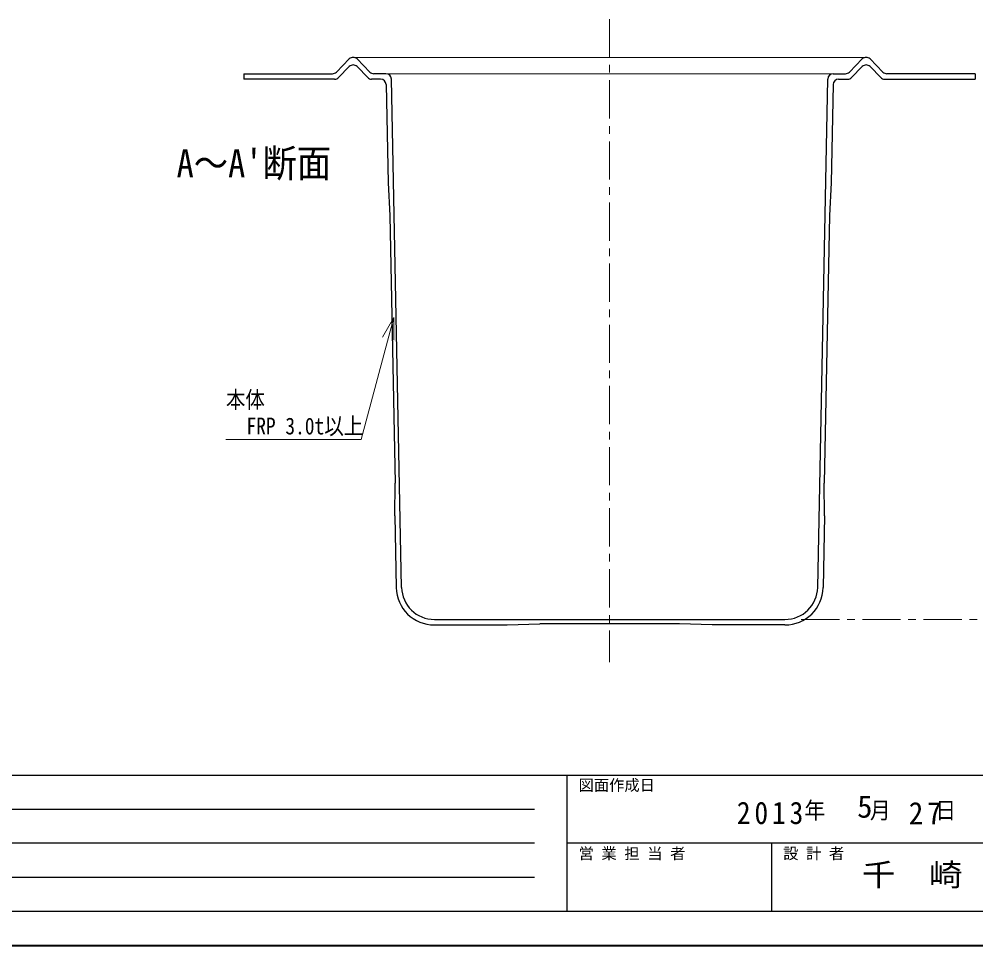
# Model space of a CAD drawing. Units: millimetres, scale not verified. Extents: x -1486 to 1349, y -951 to 1016.
# Drawn here: x -609 to 267, y -951 to -102 of the extents above; entities that cross this region are included whole.
import ezdxf
from ezdxf.enums import TextEntityAlignment as Align

# ---------------------------------------------------------------- set-up
doc = ezdxf.new("R2010")
doc.units = ezdxf.units.MM
doc.header["$LTSCALE"] = 7
doc.linetypes.add('CHAIN1', pattern=[8, 5, -1, 1, -1])
doc.layers.add('0-0', color=7, linetype='Continuous', lineweight=18)
doc.styles.add('ＭＳ ゴシック', font='')
doc.styles.get('ＭＳ ゴシック').set_extended_font_data('MS Gothic')

msp = doc.modelspace()

# ---------------------------------------------------------------- linework, layer by layer
at = {"layer": '0-0', "color": 4, "linetype": 'CHAIN1', "lineweight": 9}
for p, q in [((-68.461, -101.661), (-68.461, -690.661)), ((107.133, -651.661), (416.539, -651.661))]:
    msp.add_line(p, q, dxfattribs=at)
at = {"layer": '0-0', "color": 5, "lineweight": 25}
for p, q in [((-318.779, -150.159), (-307.034, -138.163)), ((-288.143, -150.159), (-299.888, -138.163)), ((151.221, -150.159), (162.966, -138.163)), ((181.857, -150.159), (170.112, -138.163)), ((-316.821, -155.159), (-307.034, -145.163)), ((-299.888, -145.163), (-290.101, -155.159)), ((162.966, -145.163), (153.179, -155.159)), ((179.899, -155.159), (170.112, -145.163)), ((-403.461, -151.661), (-403.461, -156.661)), ((-403.461, -151.661), (-322.351, -151.661)), ((-320.393, -156.661), (-403.461, -156.661)), ((-278.263, -156.661), (-286.529, -156.661)), ((-273.362, -151.661), (-284.57, -151.661)), ((-259.049, -622.261), (-268.363, -156.561)), ((122.127, -622.261), (131.441, -156.561)), ((136.44, -151.661), (147.649, -151.661)), ((141.341, -156.661), (149.607, -156.661)), ((183.471, -156.661), (266.539, -156.661)), ((266.539, -151.661), (185.43, -151.661)), ((266.539, -151.661), (266.539, -156.661)), ((-273.264, -161.561), (-271.462, -251.661)), ((136.342, -161.561), (134.54, -251.661)), ((-271.462, -251.661), (-269.862, -281.661)), ((134.54, -251.661), (132.94, -281.661)), ((-269.862, -281.661), (-264.962, -526.661)), ((132.94, -281.661), (128.04, -526.661)), ((-265.362, -556.661), (-264.962, -526.661)), ((128.44, -556.661), (128.04, -526.661)), ((-265.362, -556.661), (-264.048, -622.361)), ((128.44, -556.661), (127.126, -622.361)), ((-229.055, -651.661), (92.133, -651.661)), ((-229.055, -656.661), (-162.48, -656.661)), ((-162.48, -656.661), (-132.486, -655.661)), ((-4.436, -655.661), (-132.486, -655.661)), ((25.558, -656.661), (-4.436, -655.661)), ((92.133, -656.661), (25.558, -656.661))]:
    msp.add_line(p, q, dxfattribs=at)
at = {"layer": '0-0', "color": 4, "lineweight": 9}
for p, q in [((166.539, -136.661), (-303.461, -136.661)), ((136.44, -151.661), (-273.362, -151.661))]:
    msp.add_line(p, q, dxfattribs=at)
at = {"layer": '0-0'}
for p, q in [((-266.196, -374.884), (-296.165, -486.728)), ((-266.196, -374.884), (-276.696, -393.071)), ((-266.196, -374.884), (-266.196, -395.884)), ((-420.019, -486.728), (-296.165, -486.728))]:
    msp.add_line(p, q, dxfattribs=at)
at = {"layer": '0-0', "color": 6, "lineweight": 25}
for p, q in [((-1454.461, -794.161), (1317.539, -794.161)), ((-107.461, -919.161), (-107.461, -794.161)), ((-787.461, -825.411), (-137.461, -825.411)), ((-137.461, -856.661), (-787.461, -856.661)), ((1317.539, -856.661), (-107.461, -856.661)), ((80.039, -919.161), (80.039, -856.661)), ((-137.461, -887.911), (-787.461, -887.911)), ((1317.539, -919.161), (-1454.461, -919.161))]:
    msp.add_line(p, q, dxfattribs=at)
at = {"layer": '0-0', "color": 1, "lineweight": 40}
msp.add_line((1349.039, -950.661), (-1485.961, -950.661), dxfattribs=at)
at = {"layer": '0-0', "color": 5, "lineweight": 25}
for centre, radius, start, end in [((-303.461, -141.661), 5, 44.3947, 135.6053), ((166.539, -141.661), 5, 44.3947, 135.6053), ((-303.461, -148.661), 5, 44.3947, 135.6053), ((166.539, -148.661), 5, 44.3947, 135.6053), ((-322.351, -146.661), 5, 270, 315.6053), ((-320.393, -151.661), 5, 270, 315.6053), ((-286.529, -151.661), 5, 224.3947, 270), ((-284.57, -146.661), 5, 224.3947, 270), ((-278.263, -161.661), 5, 1.14576, 90), ((-273.362, -156.661), 5, 1.14576, 90), ((136.44, -156.661), 5, 90, 178.85424), ((141.341, -161.661), 5, 90, 178.85424), ((147.649, -146.661), 5, 270, 315.6053), ((149.607, -151.661), 5, 270, 315.6053), ((183.471, -151.661), 5, 224.3947, 270), ((185.43, -146.661), 5, 224.3947, 270), ((-229.055, -621.661), 30, 181.14576, 270), ((92.133, -621.661), 30, 270, 358.85424), ((-229.055, -621.661), 35, 181.14576, 270), ((92.133, -621.661), 35, 270, 358.85424)]:
    msp.add_arc(centre, radius, start, end, dxfattribs=at)

# ---------------------------------------------------------------- texts
at = {"layer": '0-0', "style": 'ＭＳ ゴシック'}
for s, height, width, p in [("A～A'断面", 25.66, 0.9, (-465.211, -254.161)), ('本体', 15.4, 0.85, (-420.019, -462.587)), ('FRP 3.0t以上', 15.4, 0.85, (-401.165, -486.728)), ('千\u3000崎', 20.53, 1.1, (162.539, -901.911))]:
    msp.add_text(s, height=height, dxfattribs=dict(at, width=width)).set_placement(p, align=Align.BOTTOM_LEFT)
for s, height, p in [('図面作成日', 10.26, (-96.961, -811.661)), ('5', 20.53, (158.339, -839.411)), ('営 業 担 当 者', 10.26, (-96.961, -874.161)), ('設 計 者', 10.26, (90.539, -874.161))]:
    msp.add_text(s, height=height, dxfattribs=at).set_placement(p, align=Align.BOTTOM_LEFT)
at = {"layer": '0-0', "attachment_point": 7, "style": 'ＭＳ ゴシック'}
for s, insert, char_height in [('\\T1.28;\\W0.9;2013', (48.089, -839.411), 20.53), ('\\T1.27;\\W0.9;年\\~\\~\\~月\\~\\~\\~日', (110.039, -835.911), 15.4), ('\\T1.27;\\W0.95;27', (205.589, -839.411), 20.53)]:
    msp.add_mtext(s, dxfattribs=dict(at, insert=insert, char_height=char_height))

doc.saveas('drawing.dxf')
